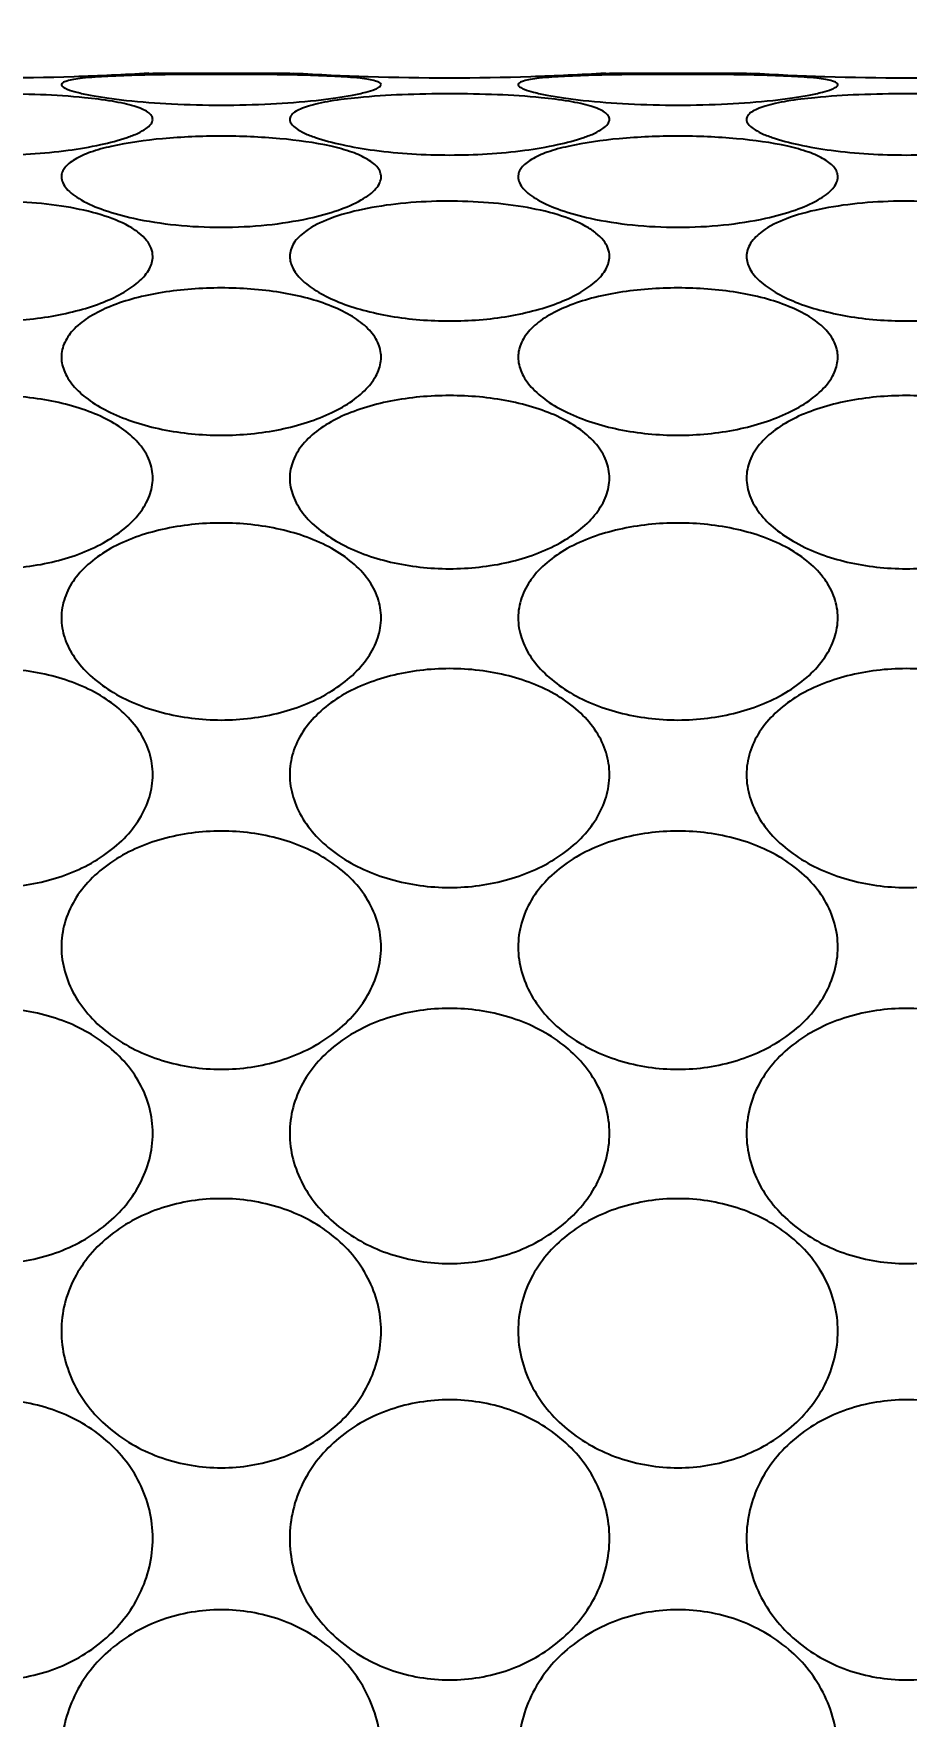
# Model space of a CAD drawing. Header units: inches. Extents: x 50354 to 53215, y -7830 to -6529.
# Drawn here: x 50584.0658 to 50584.2765, y -6789.2466 to -6788.8405 of the extents above; entities that cross this region are included whole.
import ezdxf

# ---------------------------------------------------------------- set-up
doc = ezdxf.new("R2010")
doc.units = ezdxf.units.IN
doc.header["$MEASUREMENT"] = 0
doc.header["$PDMODE"] = 2
doc.layers.add('FUNITURE', color=7, linetype='Continuous', lineweight=15, true_color=0x7d7673)
doc.layers.add('XR_ID 1F_FUR$0$A-SANI-FIX', color=134, linetype='Continuous')
doc.styles.get("Standard").update_dxf_attribs({"font": 'ARLRDBD.TTF', "height": 3})
doc.dimstyles.get("Standard").update_dxf_attribs({"dimtxt": 3, "dimasz": 4, "dimexe": 0, "dimexo": 0, "dimgap": 0, "dimtad": 0, "dimdec": 1, "dimzin": 3, "dimdsep": 46, "dimlunit": 4, "dimtxsty": 'Standard', "dimblk": 'OBLIQUE', "dimcen": 0, "dimclrd": 69, "dimclre": 251, "dimclrt": 7, "dimadec": 0, "dimazin": 0, "dimtfac": 0.65, "dimtdec": 1, "dimtofl": 0, "dimtmove": 0, "dimatfit": 3, "dimldrblk": 'OPEN30', "dimfxl": 1, "dimfrac": 1, "dimtolj": 1, "dimtzin": 0, "dimlwd": 15, "dimlwe": 5, "dimarcsym": 1})

# ---------------------------------------------------------------- blocks, each defined once
blk = doc.blocks.new('XR_ID 1F_FUR$0$XR_1F FURN$0$A$C698E198A')
at = {"linetype": 'Continuous'}
for p, q in [((-12.998, -17.635), (-13, -17.66)), ((-13, -17.66), (-13, -18.5)), ((-13, -18.5), (-12.998, -18.525)), ((-12.998, -20.435), (-13, -20.46)), ((-13, -20.46), (-13, -21.3)), ((-13, -21.3), (-12.998, -21.325))]:
    blk.add_line(p, q, dxfattribs=at)
for centre, radius, start, end in [((-28.273, -16.68), 15.304, 358.1361, 1.8696), ((-28.314, -16.679), 15.345, 356.4273, 358.1366), ((-28.325, -19.482), 15.357, 1.8698, 3.572), ((-28.273, -19.48), 15.304, 358.1361, 1.8696), ((-28.314, -19.479), 15.345, 356.4273, 358.1366), ((-28.325, -22.282), 15.357, 1.8698, 3.572), ((-28.273, -22.28), 15.304, 358.1361, 1.8696)]:
    blk.add_arc(centre, radius, start, end, dxfattribs=at)
for points, knots in [([(-11.876, -15.7), (-11.85, -15.7), (-11.792, -15.718), (-11.718, -15.783), (-11.65, -15.88), (-11.591, -16.006), (-11.543, -16.154), (-11.494, -16.38), (-11.471, -16.68), (-11.494, -16.98), (-11.543, -17.206), (-11.591, -17.354), (-11.65, -17.48), (-11.718, -17.577), (-11.792, -17.642), (-11.85, -17.66), (-11.876, -17.66)], [0, 0, 0, 0, 0.034965, 0.077478, 0.129946, 0.191999, 0.262052, 0.338123, 0.499998, 0.661873, 0.737945, 0.808, 0.870054, 0.922523, 0.965035, 1, 1, 1, 1]), ([(-10.517, -17.66), (-10.553, -17.66), (-10.629, -17.645), (-10.731, -17.581), (-10.819, -17.482), (-10.893, -17.356), (-10.95, -17.206), (-11.007, -16.981), (-11.033, -16.68), (-11.007, -16.379), (-10.95, -16.154), (-10.893, -16.004), (-10.819, -15.878), (-10.731, -15.779), (-10.629, -15.715), (-10.553, -15.7), (-10.517, -15.7)], [0, 0, 0, 0, 0.045372, 0.093928, 0.148271, 0.20922, 0.276239, 0.348114, 0.500002, 0.65189, 0.723764, 0.790783, 0.851731, 0.906073, 0.954628, 1, 1, 1, 1]), ([(-10.517, -15.7), (-10.48, -15.7), (-10.402, -15.716), (-10.295, -15.779), (-10.199, -15.877), (-10.084, -16.052), (-9.987, -16.323), (-9.948, -16.679), (-9.987, -17.036), (-10.083, -17.308), (-10.198, -17.483), (-10.295, -17.581), (-10.402, -17.644), (-10.48, -17.66), (-10.517, -17.66)], [0, 0, 0, 0, 0.045325, 0.094979, 0.15068, 0.212543, 0.350671, 0.499755, 0.648875, 0.787118, 0.849076, 0.904873, 0.954631, 1, 1, 1, 1]), ([(-8.699, -17.66), (-8.744, -17.66), (-8.838, -17.646), (-8.967, -17.583), (-9.082, -17.485), (-9.213, -17.312), (-9.321, -17.038), (-9.363, -16.68), (-9.321, -16.322), (-9.213, -16.048), (-9.082, -15.875), (-8.967, -15.777), (-8.838, -15.714), (-8.744, -15.7), (-8.699, -15.7)], [0, 0, 0, 0, 0.053016, 0.107462, 0.164933, 0.226177, 0.358763, 0.499998, 0.641234, 0.773822, 0.835067, 0.892538, 0.946984, 1, 1, 1, 1]), ([(-8.699, -15.7), (-8.652, -15.7), (-8.557, -15.715), (-8.423, -15.777), (-8.302, -15.874), (-8.16, -16.047), (-8.039, -16.319), (-7.991, -16.68), (-8.039, -17.041), (-8.16, -17.313), (-8.302, -17.486), (-8.423, -17.583), (-8.557, -17.645), (-8.652, -17.66), (-8.699, -17.66)], [0, 0, 0, 0, 0.05273, 0.107892, 0.166442, 0.228535, 0.360979, 0.499998, 0.639018, 0.771464, 0.833558, 0.892108, 0.947271, 1, 1, 1, 1]), ([(-6.5, -17.66), (-6.553, -17.66), (-6.661, -17.646), (-6.812, -17.585), (-6.947, -17.487), (-7.101, -17.316), (-7.232, -17.043), (-7.283, -16.68), (-7.232, -16.317), (-7.101, -16.044), (-6.947, -15.873), (-6.812, -15.775), (-6.661, -15.714), (-6.553, -15.7), (-6.5, -15.7)], [0, 0, 0, 0, 0.05807, 0.116648, 0.176553, 0.238282, 0.366741, 0.499998, 0.633256, 0.761717, 0.823447, 0.883352, 0.94193, 1, 1, 1, 1]), ([(-6.5, -15.7), (-6.446, -15.7), (-6.338, -15.714), (-6.129, -15.797), (-5.906, -15.993), (-5.74, -16.315), (-5.683, -16.68), (-5.74, -17.045), (-5.906, -17.367), (-6.129, -17.563), (-6.338, -17.646), (-6.446, -17.66), (-6.5, -17.66)], [0, 0, 0, 0, 0.057826, 0.116908, 0.239465, 0.368128, 0.499999, 0.631869, 0.760534, 0.883092, 0.942174, 1, 1, 1, 1]), ([(-4.017, -17.66), (-4.076, -17.66), (-4.193, -17.646), (-4.36, -17.585), (-4.509, -17.488), (-4.68, -17.319), (-4.827, -17.047), (-4.886, -16.68), (-4.827, -16.313), (-4.68, -16.041), (-4.509, -15.872), (-4.36, -15.775), (-4.193, -15.714), (-4.076, -15.7), (-4.017, -15.7)], [0, 0, 0, 0, 0.06109, 0.122284, 0.183848, 0.246049, 0.372017, 0.500002, 0.627987, 0.753954, 0.816155, 0.877717, 0.93891, 1, 1, 1, 1]), ([(-4.017, -15.7), (-3.959, -15.7), (-3.84, -15.714), (-3.615, -15.795), (-3.373, -15.988), (-3.191, -16.312), (-3.128, -16.68), (-3.191, -17.048), (-3.373, -17.372), (-3.615, -17.565), (-3.84, -17.646), (-3.959, -17.66), (-4.017, -17.66)], [0, 0, 0, 0, 0.060936, 0.122432, 0.246563, 0.37277, 0.500002, 0.627234, 0.753441, 0.87757, 0.939065, 1, 1, 1, 1]), ([(-12.605, -15.857), (-12.587, -15.91), (-12.556, -16.03), (-12.51, -16.304), (-12.489, -16.68), (-12.51, -17.056), (-12.556, -17.33), (-12.587, -17.45), (-12.605, -17.503)], [0, 0, 0, 0, 0.100368, 0.222072, 0.499986, 0.777907, 0.899621, 1, 1, 1, 1]), ([(-12.06, -17.515), (-12.09, -17.461), (-12.139, -17.334), (-12.185, -17.123), (-12.211, -16.884), (-12.218, -16.633), (-12.204, -16.384), (-12.17, -16.154), (-12.117, -15.956), (-12.062, -15.841), (-12.029, -15.796)], [0, 0, 0, 0, 0.10395, 0.228487, 0.366625, 0.510839, 0.653655, 0.787569, 0.905128, 1, 1, 1, 1]), ([(-12.849, -17.242), (-12.858, -17.152), (-12.869, -16.965), (-12.875, -16.681), (-12.869, -16.396), (-12.858, -16.209), (-12.849, -16.119)], [0, 0, 0, 0, 0.239734, 0.499899, 0.760114, 1, 1, 1, 1]), ([(-12.968, -17.229), (-12.966, -17.211), (-12.962, -17.179), (-12.954, -17.142), (-12.947, -17.12), (-12.941, -17.108), (-12.934, -17.1), (-12.929, -17.1)], [0, 0, 0, 0, 0.401908, 0.701539, 0.811757, 0.896092, 1, 1, 1, 1]), ([(-12.929, -17.1), (-12.923, -17.1), (-12.911, -17.113), (-12.905, -17.127), (-12.901, -17.136)], [0, 0, 0, 0, 0.347255, 1, 1, 1, 1]), ([(-12.55, -17.406), (-12.541, -17.363), (-12.52, -17.286), (-12.483, -17.199), (-12.448, -17.147), (-12.422, -17.121), (-12.394, -17.104), (-12.373, -17.1), (-12.364, -17.1)], [0, 0, 0, 0, 0.349245, 0.630114, 0.743606, 0.840326, 0.923707, 1, 1, 1, 1]), ([(-12.364, -17.1), (-12.352, -17.1), (-12.325, -17.107), (-12.288, -17.132), (-12.253, -17.171), (-12.205, -17.247), (-12.153, -17.371), (-12.123, -17.481), (-12.11, -17.542)], [0, 0, 0, 0, 0.068375, 0.148578, 0.246055, 0.362615, 0.650483, 1, 1, 1, 1]), ([(-11.258, -19.06), (-11.289, -19.06), (-11.355, -19.044), (-11.441, -18.979), (-11.514, -18.881), (-11.575, -18.754), (-11.623, -18.606), (-11.67, -18.38), (-11.691, -18.08), (-11.67, -17.78), (-11.623, -17.554), (-11.575, -17.406), (-11.514, -17.279), (-11.441, -17.181), (-11.355, -17.116), (-11.289, -17.1), (-11.258, -17.1)], [0, 0, 0, 0, 0.040443, 0.085413, 0.13809, 0.199102, 0.267542, 0.341798, 0.500002, 0.658205, 0.73246, 0.800899, 0.86191, 0.914587, 0.959557, 1, 1, 1, 1]), ([(-11.258, -17.1), (-11.227, -17.1), (-11.158, -17.117), (-11.067, -17.181), (-10.984, -17.279), (-10.913, -17.405), (-10.855, -17.554), (-10.797, -17.779), (-10.768, -18.08), (-10.797, -18.381), (-10.855, -18.606), (-10.913, -18.755), (-10.984, -18.881), (-11.067, -18.979), (-11.158, -19.043), (-11.227, -19.06), (-11.258, -19.06)], [0, 0, 0, 0, 0.040538, 0.086791, 0.140875, 0.202752, 0.271258, 0.3448, 0.500002, 0.655203, 0.728744, 0.797249, 0.859124, 0.913209, 0.959461, 1, 1, 1, 1]), ([(-9.661, -19.06), (-9.702, -19.06), (-9.787, -19.045), (-9.903, -18.982), (-10.005, -18.884), (-10.123, -18.709), (-10.217, -18.436), (-10.254, -18.08), (-10.217, -17.724), (-10.123, -17.451), (-10.005, -17.276), (-9.903, -17.178), (-9.787, -17.115), (-9.702, -17.1), (-9.661, -17.1)], [0, 0, 0, 0, 0.049573, 0.101307, 0.157294, 0.218355, 0.353731, 0.500001, 0.646272, 0.781646, 0.842706, 0.898693, 0.950427, 1, 1, 1, 1]), ([(-9.661, -17.1), (-9.619, -17.1), (-9.532, -17.115), (-9.411, -17.178), (-9.301, -17.276), (-9.172, -17.449), (-9.063, -17.721), (-9.019, -18.08), (-9.063, -18.439), (-9.172, -18.711), (-9.301, -18.884), (-9.411, -18.982), (-9.532, -19.045), (-9.619, -19.06), (-9.661, -19.06)], [0, 0, 0, 0, 0.049365, 0.101995, 0.159209, 0.221173, 0.356257, 0.500001, 0.643746, 0.778828, 0.840791, 0.898004, 0.950635, 1, 1, 1, 1]), ([(-7.641, -19.06), (-7.691, -19.06), (-7.792, -19.046), (-7.933, -18.984), (-8.059, -18.886), (-8.202, -18.714), (-8.322, -18.441), (-8.369, -18.08), (-8.322, -17.719), (-8.202, -17.446), (-8.059, -17.274), (-7.933, -17.176), (-7.792, -17.114), (-7.691, -17.1), (-7.641, -17.1)], [0, 0, 0, 0, 0.055824, 0.112542, 0.171326, 0.232805, 0.363103, 0.500001, 0.6369, 0.767196, 0.828674, 0.887458, 0.944176, 1, 1, 1, 1]), ([(-7.641, -17.1), (-7.591, -17.1), (-7.489, -17.115), (-7.344, -17.176), (-7.212, -17.273), (-7.059, -17.445), (-6.928, -17.717), (-6.875, -18.08), (-6.928, -18.443), (-7.059, -18.715), (-7.212, -18.887), (-7.344, -18.984), (-7.489, -19.045), (-7.591, -19.06), (-7.641, -19.06)], [0, 0, 0, 0, 0.055502, 0.11278, 0.172484, 0.234728, 0.364992, 0.500001, 0.63501, 0.765272, 0.827515, 0.887219, 0.944497, 1, 1, 1, 1]), ([(-5.288, -19.06), (-5.344, -19.06), (-5.457, -19.046), (-5.616, -18.985), (-5.76, -18.888), (-5.923, -18.718), (-6.063, -18.445), (-6.118, -18.08), (-6.063, -17.715), (-5.923, -17.442), (-5.76, -17.272), (-5.616, -17.175), (-5.457, -17.114), (-5.344, -17.1), (-5.288, -17.1)], [0, 0, 0, 0, 0.059816, 0.11987, 0.180701, 0.242673, 0.369706, 0.500001, 0.630296, 0.757328, 0.819299, 0.880129, 0.940184, 1, 1, 1, 1]), ([(-5.288, -17.1), (-5.231, -17.1), (-5.117, -17.114), (-4.899, -17.196), (-4.665, -17.39), (-4.49, -17.713), (-4.43, -18.08), (-4.49, -18.447), (-4.665, -18.77), (-4.899, -18.964), (-5.117, -19.046), (-5.231, -19.06), (-5.288, -19.06)], [0, 0, 0, 0, 0.059605, 0.120053, 0.243502, 0.370771, 0.500001, 0.629231, 0.756498, 0.879946, 0.940395, 1, 1, 1, 1]), ([(-2.703, -19.06), (-2.763, -19.06), (-2.884, -19.046), (-3.055, -18.985), (-3.21, -18.889), (-3.385, -18.72), (-3.538, -18.448), (-3.6, -18.08), (-3.538, -17.712), (-3.385, -17.44), (-3.21, -17.271), (-3.055, -17.175), (-2.884, -17.114), (-2.763, -17.1), (-2.703, -17.1)], [0, 0, 0, 0, 0.061998, 0.123968, 0.186064, 0.248436, 0.373682, 0.500001, 0.62632, 0.751564, 0.813936, 0.876031, 0.938002, 1, 1, 1, 1]), ([(-12.901, -17.136), (-12.894, -17.155), (-12.88, -17.201), (-12.863, -17.282), (-12.846, -17.384), (-12.826, -17.55), (-12.808, -17.784), (-12.801, -18.08), (-12.808, -18.376), (-12.826, -18.61), (-12.846, -18.776), (-12.863, -18.878), (-12.88, -18.959), (-12.894, -19.005), (-12.901, -19.024)], [0, 0, 0, 0, 0.031746, 0.075753, 0.130448, 0.194012, 0.34024, 0.500003, 0.659766, 0.805992, 0.869554, 0.924248, 0.968254, 1, 1, 1, 1]), ([(-12.987, -17.581), (-12.985, -17.515), (-12.981, -17.398), (-12.974, -17.281), (-12.968, -17.229)], [0, 0, 0, 0, 0.560169, 1, 1, 1, 1]), ([(-12.716, -17.66), (-12.724, -17.66), (-12.742, -17.653), (-12.763, -17.628), (-12.782, -17.592), (-12.799, -17.542), (-12.814, -17.481), (-12.834, -17.38), (-12.843, -17.299), (-12.849, -17.242)], [0, 0, 0, 0, 0.051938, 0.118849, 0.208602, 0.323036, 0.461504, 0.622134, 1, 1, 1, 1]), ([(-12.551, -18.754), (-12.574, -18.651), (-12.604, -18.426), (-12.618, -18.08), (-12.604, -17.734), (-12.574, -17.509), (-12.55, -17.406)], [0, 0, 0, 0, 0.23461, 0.500046, 0.765459, 1, 1, 1, 1]), ([(-12.605, -17.503), (-12.613, -17.525), (-12.628, -17.566), (-12.656, -17.616), (-12.683, -17.649), (-12.706, -17.66), (-12.716, -17.66)], [0, 0, 0, 0, 0.360851, 0.644967, 0.852372, 1, 1, 1, 1]), ([(-11.876, -17.66), (-11.893, -17.66), (-11.929, -17.653), (-11.978, -17.623), (-12.023, -17.575), (-12.048, -17.537), (-12.06, -17.515)], [0, 0, 0, 0, 0.208603, 0.43564, 0.69689, 1, 1, 1, 1]), ([(-12.987, -18.578), (-12.991, -18.412), (-12.993, -18.079), (-12.991, -17.747), (-12.987, -17.581)], [0, 0, 0, 0, 0.500087, 1, 1, 1, 1]), ([(-12.11, -17.542), (-12.091, -17.627), (-12.064, -17.806), (-12.05, -18.08), (-12.064, -18.354), (-12.091, -18.533), (-12.11, -18.618)], [0, 0, 0, 0, 0.241927, 0.499987, 0.758053, 1, 1, 1, 1]), ([(-12.849, -18.919), (-12.844, -18.862), (-12.834, -18.781), (-12.815, -18.679), (-12.799, -18.618), (-12.782, -18.569), (-12.763, -18.532), (-12.742, -18.507), (-12.724, -18.5), (-12.716, -18.5)], [0, 0, 0, 0, 0.377864, 0.538515, 0.677008, 0.791463, 0.881221, 0.94811, 1, 1, 1, 1]), ([(-12.716, -18.5), (-12.706, -18.5), (-12.683, -18.511), (-12.656, -18.544), (-12.628, -18.594), (-12.613, -18.635), (-12.605, -18.657)], [0, 0, 0, 0, 0.147642, 0.355049, 0.63916, 1, 1, 1, 1]), ([(-12.029, -18.596), (-12.009, -18.569), (-11.975, -18.532), (-11.918, -18.505), (-11.89, -18.5), (-11.876, -18.5)], [0, 0, 0, 0, 0.546591, 0.779569, 1, 1, 1, 1]), ([(-11.876, -18.5), (-11.85, -18.5), (-11.792, -18.518), (-11.718, -18.583), (-11.65, -18.68), (-11.591, -18.806), (-11.543, -18.954), (-11.494, -19.18), (-11.471, -19.48), (-11.494, -19.78), (-11.543, -20.006), (-11.591, -20.154), (-11.65, -20.28), (-11.718, -20.377), (-11.792, -20.442), (-11.85, -20.46), (-11.876, -20.46)], [0, 0, 0, 0, 0.034965, 0.077478, 0.129946, 0.191999, 0.262052, 0.338123, 0.499998, 0.661873, 0.737945, 0.808, 0.870054, 0.922523, 0.965035, 1, 1, 1, 1]), ([(-10.517, -20.46), (-10.553, -20.46), (-10.629, -20.445), (-10.731, -20.381), (-10.819, -20.282), (-10.893, -20.156), (-10.95, -20.006), (-11.007, -19.781), (-11.033, -19.48), (-11.007, -19.179), (-10.95, -18.954), (-10.893, -18.804), (-10.819, -18.678), (-10.731, -18.579), (-10.629, -18.515), (-10.553, -18.5), (-10.517, -18.5)], [0, 0, 0, 0, 0.045372, 0.093928, 0.148271, 0.20922, 0.276239, 0.348114, 0.500002, 0.65189, 0.723764, 0.790783, 0.851731, 0.906073, 0.954628, 1, 1, 1, 1]), ([(-10.517, -18.5), (-10.48, -18.5), (-10.402, -18.516), (-10.295, -18.579), (-10.199, -18.677), (-10.084, -18.852), (-9.987, -19.123), (-9.948, -19.479), (-9.987, -19.836), (-10.083, -20.108), (-10.198, -20.283), (-10.295, -20.381), (-10.402, -20.444), (-10.48, -20.46), (-10.517, -20.46)], [0, 0, 0, 0, 0.045325, 0.094979, 0.15068, 0.212543, 0.350671, 0.499755, 0.648875, 0.787118, 0.849076, 0.904873, 0.954631, 1, 1, 1, 1]), ([(-8.699, -20.46), (-8.744, -20.46), (-8.838, -20.446), (-8.967, -20.383), (-9.082, -20.285), (-9.213, -20.112), (-9.321, -19.838), (-9.363, -19.48), (-9.321, -19.122), (-9.213, -18.848), (-9.082, -18.675), (-8.967, -18.577), (-8.838, -18.514), (-8.744, -18.5), (-8.699, -18.5)], [0, 0, 0, 0, 0.053016, 0.107462, 0.164933, 0.226177, 0.358763, 0.499998, 0.641234, 0.773822, 0.835067, 0.892538, 0.946984, 1, 1, 1, 1]), ([(-8.699, -18.5), (-8.652, -18.5), (-8.557, -18.515), (-8.423, -18.577), (-8.302, -18.674), (-8.16, -18.847), (-8.039, -19.119), (-7.991, -19.48), (-8.039, -19.841), (-8.16, -20.113), (-8.302, -20.286), (-8.423, -20.383), (-8.557, -20.445), (-8.652, -20.46), (-8.699, -20.46)], [0, 0, 0, 0, 0.05273, 0.107892, 0.166442, 0.228535, 0.360979, 0.499998, 0.639018, 0.771464, 0.833558, 0.892108, 0.947271, 1, 1, 1, 1]), ([(-6.5, -20.46), (-6.553, -20.46), (-6.661, -20.446), (-6.812, -20.385), (-6.947, -20.287), (-7.101, -20.116), (-7.232, -19.843), (-7.283, -19.48), (-7.232, -19.117), (-7.101, -18.844), (-6.947, -18.673), (-6.812, -18.575), (-6.661, -18.514), (-6.553, -18.5), (-6.5, -18.5)], [0, 0, 0, 0, 0.05807, 0.116648, 0.176553, 0.238282, 0.366741, 0.499998, 0.633256, 0.761717, 0.823447, 0.883352, 0.94193, 1, 1, 1, 1]), ([(-6.5, -18.5), (-6.446, -18.5), (-6.338, -18.514), (-6.129, -18.597), (-5.906, -18.793), (-5.74, -19.115), (-5.683, -19.48), (-5.74, -19.845), (-5.906, -20.167), (-6.129, -20.363), (-6.338, -20.446), (-6.446, -20.46), (-6.5, -20.46)], [0, 0, 0, 0, 0.057826, 0.116908, 0.239465, 0.368128, 0.499999, 0.631869, 0.760534, 0.883092, 0.942174, 1, 1, 1, 1]), ([(-4.017, -20.46), (-4.076, -20.46), (-4.193, -20.446), (-4.36, -20.385), (-4.509, -20.288), (-4.68, -20.119), (-4.827, -19.847), (-4.886, -19.48), (-4.827, -19.113), (-4.68, -18.841), (-4.509, -18.672), (-4.36, -18.575), (-4.193, -18.514), (-4.076, -18.5), (-4.017, -18.5)], [0, 0, 0, 0, 0.06109, 0.122284, 0.183848, 0.246049, 0.372017, 0.500002, 0.627987, 0.753954, 0.816155, 0.877717, 0.93891, 1, 1, 1, 1]), ([(-4.017, -18.5), (-3.959, -18.5), (-3.84, -18.514), (-3.615, -18.595), (-3.373, -18.788), (-3.191, -19.112), (-3.128, -19.48), (-3.191, -19.848), (-3.373, -20.172), (-3.615, -20.365), (-3.84, -20.446), (-3.959, -20.46), (-4.017, -20.46)], [0, 0, 0, 0, 0.060936, 0.122432, 0.246563, 0.37277, 0.500002, 0.627234, 0.753441, 0.87757, 0.939065, 1, 1, 1, 1]), ([(-12.968, -18.931), (-12.974, -18.879), (-12.981, -18.762), (-12.985, -18.644), (-12.987, -18.578)], [0, 0, 0, 0, 0.43969, 1, 1, 1, 1]), ([(-12.605, -18.657), (-12.587, -18.71), (-12.556, -18.83), (-12.51, -19.104), (-12.489, -19.48), (-12.51, -19.856), (-12.556, -20.13), (-12.587, -20.25), (-12.605, -20.303)], [0, 0, 0, 0, 0.100368, 0.222072, 0.499986, 0.777907, 0.899621, 1, 1, 1, 1]), ([(-12.11, -18.618), (-12.123, -18.679), (-12.153, -18.789), (-12.205, -18.913), (-12.253, -18.989), (-12.288, -19.028), (-12.325, -19.053), (-12.352, -19.06), (-12.364, -19.06)], [0, 0, 0, 0, 0.349516, 0.637392, 0.753955, 0.851433, 0.931632, 1, 1, 1, 1]), ([(-12.06, -20.315), (-12.09, -20.261), (-12.139, -20.134), (-12.185, -19.923), (-12.211, -19.684), (-12.218, -19.433), (-12.204, -19.184), (-12.17, -18.954), (-12.117, -18.756), (-12.062, -18.641), (-12.029, -18.596)], [0, 0, 0, 0, 0.10395, 0.228487, 0.366625, 0.510839, 0.653655, 0.787569, 0.905128, 1, 1, 1, 1]), ([(-12.364, -19.06), (-12.373, -19.06), (-12.394, -19.056), (-12.422, -19.039), (-12.448, -19.013), (-12.483, -18.961), (-12.52, -18.874), (-12.541, -18.797), (-12.551, -18.754)], [0, 0, 0, 0, 0.076266, 0.159626, 0.256338, 0.369832, 0.650724, 1, 1, 1, 1]), ([(-12.929, -19.06), (-12.934, -19.06), (-12.941, -19.052), (-12.947, -19.04), (-12.954, -19.018), (-12.961, -18.981), (-12.966, -18.949), (-12.968, -18.931)], [0, 0, 0, 0, 0.10394, 0.188277, 0.298492, 0.598106, 1, 1, 1, 1]), ([(-12.849, -20.042), (-12.858, -19.952), (-12.869, -19.765), (-12.875, -19.481), (-12.869, -19.196), (-12.858, -19.009), (-12.849, -18.919)], [0, 0, 0, 0, 0.239734, 0.499899, 0.760114, 1, 1, 1, 1]), ([(-12.901, -19.024), (-12.905, -19.033), (-12.911, -19.047), (-12.923, -19.06), (-12.929, -19.06)], [0, 0, 0, 0, 0.65274, 1, 1, 1, 1]), ([(-12.968, -20.029), (-12.966, -20.011), (-12.962, -19.979), (-12.954, -19.942), (-12.947, -19.92), (-12.941, -19.908), (-12.934, -19.9), (-12.929, -19.9)], [0, 0, 0, 0, 0.401908, 0.701539, 0.811757, 0.896092, 1, 1, 1, 1]), ([(-12.929, -19.9), (-12.923, -19.9), (-12.911, -19.913), (-12.905, -19.927), (-12.901, -19.936)], [0, 0, 0, 0, 0.347255, 1, 1, 1, 1]), ([(-12.55, -20.206), (-12.541, -20.163), (-12.52, -20.086), (-12.483, -19.999), (-12.448, -19.947), (-12.422, -19.921), (-12.394, -19.904), (-12.373, -19.9), (-12.364, -19.9)], [0, 0, 0, 0, 0.349245, 0.630114, 0.743606, 0.840326, 0.923707, 1, 1, 1, 1]), ([(-12.364, -19.9), (-12.352, -19.9), (-12.325, -19.907), (-12.288, -19.932), (-12.253, -19.971), (-12.205, -20.047), (-12.153, -20.171), (-12.123, -20.281), (-12.11, -20.342)], [0, 0, 0, 0, 0.068375, 0.148578, 0.246055, 0.362615, 0.650483, 1, 1, 1, 1]), ([(-11.258, -21.86), (-11.289, -21.86), (-11.355, -21.844), (-11.441, -21.779), (-11.514, -21.681), (-11.575, -21.554), (-11.623, -21.406), (-11.67, -21.18), (-11.691, -20.88), (-11.67, -20.58), (-11.623, -20.354), (-11.575, -20.206), (-11.514, -20.079), (-11.441, -19.981), (-11.355, -19.916), (-11.289, -19.9), (-11.258, -19.9)], [0, 0, 0, 0, 0.040443, 0.085413, 0.13809, 0.199102, 0.267542, 0.341798, 0.500002, 0.658205, 0.73246, 0.800899, 0.86191, 0.914587, 0.959557, 1, 1, 1, 1]), ([(-11.258, -19.9), (-11.227, -19.9), (-11.158, -19.917), (-11.067, -19.981), (-10.984, -20.079), (-10.913, -20.205), (-10.855, -20.354), (-10.797, -20.579), (-10.768, -20.88), (-10.797, -21.181), (-10.855, -21.406), (-10.913, -21.555), (-10.984, -21.681), (-11.067, -21.779), (-11.158, -21.843), (-11.227, -21.86), (-11.258, -21.86)], [0, 0, 0, 0, 0.040538, 0.086791, 0.140875, 0.202752, 0.271258, 0.3448, 0.500002, 0.655203, 0.728744, 0.797249, 0.859124, 0.913209, 0.959461, 1, 1, 1, 1]), ([(-9.661, -21.86), (-9.702, -21.86), (-9.787, -21.845), (-9.903, -21.782), (-10.005, -21.684), (-10.123, -21.509), (-10.217, -21.236), (-10.254, -20.88), (-10.217, -20.524), (-10.123, -20.251), (-10.005, -20.076), (-9.903, -19.978), (-9.787, -19.915), (-9.702, -19.9), (-9.661, -19.9)], [0, 0, 0, 0, 0.049573, 0.101307, 0.157294, 0.218355, 0.353731, 0.500001, 0.646272, 0.781646, 0.842706, 0.898693, 0.950427, 1, 1, 1, 1]), ([(-9.661, -19.9), (-9.619, -19.9), (-9.532, -19.915), (-9.411, -19.978), (-9.301, -20.076), (-9.172, -20.249), (-9.063, -20.521), (-9.019, -20.88), (-9.063, -21.239), (-9.172, -21.511), (-9.301, -21.684), (-9.411, -21.782), (-9.532, -21.845), (-9.619, -21.86), (-9.661, -21.86)], [0, 0, 0, 0, 0.049365, 0.101995, 0.159209, 0.221173, 0.356257, 0.500001, 0.643746, 0.778828, 0.840791, 0.898004, 0.950635, 1, 1, 1, 1]), ([(-7.641, -21.86), (-7.691, -21.86), (-7.792, -21.846), (-7.933, -21.784), (-8.059, -21.686), (-8.202, -21.514), (-8.322, -21.241), (-8.369, -20.88), (-8.322, -20.519), (-8.202, -20.246), (-8.059, -20.074), (-7.933, -19.976), (-7.792, -19.914), (-7.691, -19.9), (-7.641, -19.9)], [0, 0, 0, 0, 0.055824, 0.112542, 0.171326, 0.232805, 0.363103, 0.500001, 0.6369, 0.767196, 0.828674, 0.887458, 0.944176, 1, 1, 1, 1]), ([(-7.641, -19.9), (-7.591, -19.9), (-7.489, -19.915), (-7.344, -19.976), (-7.212, -20.073), (-7.059, -20.245), (-6.928, -20.517), (-6.875, -20.88), (-6.928, -21.243), (-7.059, -21.515), (-7.212, -21.687), (-7.344, -21.784), (-7.489, -21.845), (-7.591, -21.86), (-7.641, -21.86)], [0, 0, 0, 0, 0.055502, 0.11278, 0.172484, 0.234728, 0.364992, 0.500001, 0.63501, 0.765272, 0.827515, 0.887219, 0.944497, 1, 1, 1, 1]), ([(-5.288, -21.86), (-5.344, -21.86), (-5.457, -21.846), (-5.616, -21.785), (-5.76, -21.688), (-5.923, -21.518), (-6.063, -21.245), (-6.118, -20.88), (-6.063, -20.515), (-5.923, -20.242), (-5.76, -20.072), (-5.616, -19.975), (-5.457, -19.914), (-5.344, -19.9), (-5.288, -19.9)], [0, 0, 0, 0, 0.059816, 0.11987, 0.180701, 0.242673, 0.369706, 0.500001, 0.630296, 0.757328, 0.819299, 0.880129, 0.940184, 1, 1, 1, 1]), ([(-5.288, -19.9), (-5.231, -19.9), (-5.117, -19.914), (-4.899, -19.996), (-4.665, -20.19), (-4.49, -20.513), (-4.43, -20.88), (-4.49, -21.247), (-4.665, -21.57), (-4.899, -21.764), (-5.117, -21.846), (-5.231, -21.86), (-5.288, -21.86)], [0, 0, 0, 0, 0.059605, 0.120053, 0.243502, 0.370771, 0.500001, 0.629231, 0.756498, 0.879946, 0.940395, 1, 1, 1, 1]), ([(-2.703, -21.86), (-2.763, -21.86), (-2.884, -21.846), (-3.055, -21.785), (-3.21, -21.689), (-3.385, -21.52), (-3.538, -21.248), (-3.6, -20.88), (-3.538, -20.512), (-3.385, -20.24), (-3.21, -20.071), (-3.055, -19.975), (-2.884, -19.914), (-2.763, -19.9), (-2.703, -19.9)], [0, 0, 0, 0, 0.061998, 0.123968, 0.186064, 0.248436, 0.373682, 0.500001, 0.62632, 0.751564, 0.813936, 0.876031, 0.938002, 1, 1, 1, 1]), ([(-12.901, -19.936), (-12.894, -19.955), (-12.88, -20.001), (-12.863, -20.082), (-12.846, -20.184), (-12.826, -20.35), (-12.808, -20.584), (-12.801, -20.88), (-12.808, -21.176), (-12.826, -21.41), (-12.846, -21.576), (-12.863, -21.678), (-12.88, -21.759), (-12.894, -21.805), (-12.901, -21.824)], [0, 0, 0, 0, 0.031746, 0.075753, 0.130448, 0.194012, 0.34024, 0.500003, 0.659766, 0.805992, 0.869554, 0.924248, 0.968254, 1, 1, 1, 1]), ([(-12.987, -20.381), (-12.985, -20.315), (-12.981, -20.198), (-12.974, -20.081), (-12.968, -20.029)], [0, 0, 0, 0, 0.560169, 1, 1, 1, 1]), ([(-12.716, -20.46), (-12.724, -20.46), (-12.742, -20.453), (-12.763, -20.428), (-12.782, -20.392), (-12.799, -20.342), (-12.814, -20.281), (-12.834, -20.18), (-12.843, -20.099), (-12.849, -20.042)], [0, 0, 0, 0, 0.051938, 0.118849, 0.208602, 0.323036, 0.461504, 0.622134, 1, 1, 1, 1]), ([(-12.551, -21.554), (-12.574, -21.451), (-12.604, -21.226), (-12.618, -20.88), (-12.604, -20.534), (-12.574, -20.309), (-12.55, -20.206)], [0, 0, 0, 0, 0.23461, 0.500046, 0.765459, 1, 1, 1, 1]), ([(-12.605, -20.303), (-12.613, -20.325), (-12.628, -20.366), (-12.656, -20.416), (-12.683, -20.449), (-12.706, -20.46), (-12.716, -20.46)], [0, 0, 0, 0, 0.360851, 0.644967, 0.852372, 1, 1, 1, 1]), ([(-11.876, -20.46), (-11.893, -20.46), (-11.929, -20.453), (-11.978, -20.423), (-12.023, -20.375), (-12.048, -20.337), (-12.06, -20.315)], [0, 0, 0, 0, 0.208603, 0.43564, 0.69689, 1, 1, 1, 1]), ([(-12.987, -21.378), (-12.991, -21.212), (-12.993, -20.879), (-12.991, -20.547), (-12.987, -20.381)], [0, 0, 0, 0, 0.500087, 1, 1, 1, 1]), ([(-12.11, -20.342), (-12.091, -20.427), (-12.064, -20.606), (-12.05, -20.88), (-12.064, -21.154), (-12.091, -21.333), (-12.11, -21.418)], [0, 0, 0, 0, 0.241927, 0.499987, 0.758053, 1, 1, 1, 1]), ([(-12.849, -21.719), (-12.844, -21.662), (-12.834, -21.581), (-12.815, -21.479), (-12.799, -21.418), (-12.782, -21.369), (-12.763, -21.332), (-12.742, -21.307), (-12.724, -21.3), (-12.716, -21.3)], [0, 0, 0, 0, 0.377864, 0.538515, 0.677008, 0.791463, 0.881221, 0.94811, 1, 1, 1, 1]), ([(-12.716, -21.3), (-12.706, -21.3), (-12.683, -21.311), (-12.656, -21.344), (-12.628, -21.394), (-12.613, -21.435), (-12.605, -21.457)], [0, 0, 0, 0, 0.147642, 0.355049, 0.63916, 1, 1, 1, 1]), ([(-12.029, -21.396), (-12.009, -21.369), (-11.975, -21.332), (-11.918, -21.305), (-11.89, -21.3), (-11.876, -21.3)], [0, 0, 0, 0, 0.546591, 0.779569, 1, 1, 1, 1]), ([(-11.876, -21.3), (-11.85, -21.3), (-11.792, -21.318), (-11.718, -21.383), (-11.65, -21.48), (-11.591, -21.606), (-11.543, -21.754), (-11.494, -21.98), (-11.471, -22.28), (-11.494, -22.58), (-11.543, -22.806), (-11.591, -22.954), (-11.65, -23.08), (-11.718, -23.177), (-11.792, -23.242), (-11.85, -23.26), (-11.876, -23.26)], [0, 0, 0, 0, 0.034965, 0.077478, 0.129946, 0.191999, 0.262052, 0.338123, 0.499998, 0.661873, 0.737945, 0.808, 0.870054, 0.922523, 0.965035, 1, 1, 1, 1]), ([(-10.517, -23.26), (-10.553, -23.26), (-10.629, -23.245), (-10.731, -23.181), (-10.819, -23.082), (-10.893, -22.956), (-10.95, -22.806), (-11.007, -22.581), (-11.033, -22.28), (-11.007, -21.979), (-10.95, -21.754), (-10.893, -21.604), (-10.819, -21.478), (-10.731, -21.379), (-10.629, -21.315), (-10.553, -21.3), (-10.517, -21.3)], [0, 0, 0, 0, 0.045372, 0.093928, 0.148271, 0.20922, 0.276239, 0.348114, 0.500002, 0.65189, 0.723764, 0.790783, 0.851731, 0.906073, 0.954628, 1, 1, 1, 1]), ([(-10.517, -21.3), (-10.48, -21.3), (-10.402, -21.316), (-10.295, -21.379), (-10.199, -21.477), (-10.084, -21.652), (-9.987, -21.923), (-9.948, -22.279), (-9.987, -22.636), (-10.083, -22.908), (-10.198, -23.083), (-10.295, -23.181), (-10.402, -23.244), (-10.48, -23.26), (-10.517, -23.26)], [0, 0, 0, 0, 0.045325, 0.094979, 0.15068, 0.212543, 0.350671, 0.499755, 0.648875, 0.787118, 0.849076, 0.904873, 0.954631, 1, 1, 1, 1]), ([(-8.699, -23.26), (-8.744, -23.26), (-8.838, -23.246), (-8.967, -23.183), (-9.082, -23.085), (-9.213, -22.912), (-9.321, -22.638), (-9.363, -22.28), (-9.321, -21.922), (-9.213, -21.648), (-9.082, -21.475), (-8.967, -21.377), (-8.838, -21.314), (-8.744, -21.3), (-8.699, -21.3)], [0, 0, 0, 0, 0.053016, 0.107462, 0.164933, 0.226177, 0.358763, 0.499998, 0.641234, 0.773822, 0.835067, 0.892538, 0.946984, 1, 1, 1, 1]), ([(-8.699, -21.3), (-8.652, -21.3), (-8.557, -21.315), (-8.423, -21.377), (-8.302, -21.474), (-8.16, -21.647), (-8.039, -21.919), (-7.991, -22.28), (-8.039, -22.641), (-8.16, -22.913), (-8.302, -23.086), (-8.423, -23.183), (-8.557, -23.245), (-8.652, -23.26), (-8.699, -23.26)], [0, 0, 0, 0, 0.05273, 0.107892, 0.166442, 0.228535, 0.360979, 0.499998, 0.639018, 0.771464, 0.833558, 0.892108, 0.947271, 1, 1, 1, 1]), ([(-6.5, -23.26), (-6.553, -23.26), (-6.661, -23.246), (-6.812, -23.185), (-6.947, -23.087), (-7.101, -22.916), (-7.232, -22.643), (-7.283, -22.28), (-7.232, -21.917), (-7.101, -21.644), (-6.947, -21.473), (-6.812, -21.375), (-6.661, -21.314), (-6.553, -21.3), (-6.5, -21.3)], [0, 0, 0, 0, 0.05807, 0.116648, 0.176553, 0.238282, 0.366741, 0.499998, 0.633256, 0.761717, 0.823447, 0.883352, 0.94193, 1, 1, 1, 1]), ([(-6.5, -21.3), (-6.446, -21.3), (-6.338, -21.314), (-6.129, -21.397), (-5.906, -21.593), (-5.74, -21.915), (-5.683, -22.28), (-5.74, -22.645), (-5.906, -22.967), (-6.129, -23.163), (-6.338, -23.246), (-6.446, -23.26), (-6.5, -23.26)], [0, 0, 0, 0, 0.057826, 0.116908, 0.239465, 0.368128, 0.499999, 0.631869, 0.760534, 0.883092, 0.942174, 1, 1, 1, 1]), ([(-4.017, -23.26), (-4.076, -23.26), (-4.193, -23.246), (-4.36, -23.185), (-4.509, -23.088), (-4.68, -22.919), (-4.827, -22.647), (-4.886, -22.28), (-4.827, -21.913), (-4.68, -21.641), (-4.509, -21.472), (-4.36, -21.375), (-4.193, -21.314), (-4.076, -21.3), (-4.017, -21.3)], [0, 0, 0, 0, 0.06109, 0.122284, 0.183848, 0.246049, 0.372017, 0.500002, 0.627987, 0.753954, 0.816155, 0.877717, 0.93891, 1, 1, 1, 1]), ([(-4.017, -21.3), (-3.959, -21.3), (-3.84, -21.314), (-3.615, -21.395), (-3.373, -21.588), (-3.191, -21.912), (-3.128, -22.28), (-3.191, -22.648), (-3.373, -22.972), (-3.615, -23.165), (-3.84, -23.246), (-3.959, -23.26), (-4.017, -23.26)], [0, 0, 0, 0, 0.060936, 0.122432, 0.246563, 0.37277, 0.500002, 0.627234, 0.753441, 0.87757, 0.939065, 1, 1, 1, 1]), ([(-12.968, -21.731), (-12.974, -21.679), (-12.981, -21.562), (-12.985, -21.444), (-12.987, -21.378)], [0, 0, 0, 0, 0.43969, 1, 1, 1, 1]), ([(-12.11, -21.418), (-12.123, -21.479), (-12.153, -21.589), (-12.205, -21.713), (-12.253, -21.789), (-12.288, -21.828), (-12.325, -21.853), (-12.352, -21.86), (-12.364, -21.86)], [0, 0, 0, 0, 0.349516, 0.637392, 0.753955, 0.851433, 0.931632, 1, 1, 1, 1]), ([(-12.06, -23.115), (-12.09, -23.061), (-12.139, -22.934), (-12.185, -22.723), (-12.211, -22.484), (-12.218, -22.233), (-12.204, -21.984), (-12.17, -21.754), (-12.117, -21.556), (-12.062, -21.441), (-12.029, -21.396)], [0, 0, 0, 0, 0.10395, 0.228487, 0.366625, 0.510839, 0.653655, 0.787569, 0.905128, 1, 1, 1, 1]), ([(-12.605, -21.457), (-12.587, -21.51), (-12.556, -21.63), (-12.51, -21.904), (-12.489, -22.28), (-12.51, -22.656), (-12.556, -22.93), (-12.587, -23.05), (-12.605, -23.103)], [0, 0, 0, 0, 0.100368, 0.222072, 0.499986, 0.777907, 0.899621, 1, 1, 1, 1]), ([(-12.364, -21.86), (-12.373, -21.86), (-12.394, -21.856), (-12.422, -21.839), (-12.448, -21.813), (-12.483, -21.761), (-12.52, -21.674), (-12.541, -21.597), (-12.551, -21.554)], [0, 0, 0, 0, 0.076266, 0.159626, 0.256338, 0.369832, 0.650724, 1, 1, 1, 1]), ([(-12.929, -21.86), (-12.934, -21.86), (-12.941, -21.852), (-12.947, -21.84), (-12.954, -21.818), (-12.961, -21.781), (-12.966, -21.749), (-12.968, -21.731)], [0, 0, 0, 0, 0.10394, 0.188277, 0.298492, 0.598106, 1, 1, 1, 1]), ([(-12.849, -22.842), (-12.858, -22.752), (-12.869, -22.565), (-12.875, -22.281), (-12.869, -21.996), (-12.858, -21.809), (-12.849, -21.719)], [0, 0, 0, 0, 0.239734, 0.499899, 0.760114, 1, 1, 1, 1]), ([(-12.901, -21.824), (-12.905, -21.833), (-12.911, -21.847), (-12.923, -21.86), (-12.929, -21.86)], [0, 0, 0, 0, 0.65274, 1, 1, 1, 1])]:
    blk.add_open_spline(points, degree=3, knots=knots, dxfattribs=at)
blk = doc.blocks.new('_Oblique')
at = {"color": 0, "linetype": 'ByBlock', "lineweight": -2}
blk.add_line((-0.5, -0.5), (0.5, 0.5), dxfattribs=at)
blk = doc.blocks.new('*D167')
at = {"layer": 'Defpoints', "color": 0, "ltscale": 20, "transparency": 16777216}
for p in [(50583.39931, -6784.01013), (50587.13946, -6801.80013), (50600.31694, -6801.80013)]:
    blk.add_point(p, dxfattribs=at)
at = {"layer": 'FUNITURE', "color": 251, "lineweight": 5, "ltscale": 20, "transparency": 16777216}
for p, q in [((50583.39931, -6784.01013), (50600.31694, -6784.01013)), ((50587.13946, -6801.80013), (50600.31694, -6801.80013))]:
    blk.add_line(p, q, dxfattribs=at)
at = {"layer": 'FUNITURE', "color": 69, "lineweight": 15, "ltscale": 20, "transparency": 16777216}
for p, q in [((50600.31694, -6784.01013), (50600.31694, -6788.52988)), ((50600.31694, -6801.80013), (50600.31694, -6797.28038))]:
    blk.add_line(p, q, dxfattribs=at)
at = {"layer": 'FUNITURE', "color": 69, "lineweight": 15, "ltscale": 20, "transparency": 16777216, "xscale": 4, "yscale": 4, "zscale": 4}
for p, rotation in [((50600.31694, -6784.01013), 90), ((50600.31694, -6801.80013), 270)]:
    blk.add_blockref('_Oblique', p, dxfattribs=dict(at, rotation=rotation))
at = {"layer": 'FUNITURE', "color": 7, "ltscale": 20, "transparency": 16777216, "insert": (50600.31694, -6792.90513), "char_height": 3, "attachment_point": 5, "rotation": 90}
blk.add_mtext('\\A1;1\'-6"', dxfattribs=at)
blk = doc.blocks.new('_Open30')
at = {"color": 0, "linetype": 'ByBlock', "lineweight": -2}
for p, q in [((-1, 0.26795), (0, 0)), ((0, 0), (-1, -0.26795)), ((0, 0), (-1, 0))]:
    blk.add_line(p, q, dxfattribs=at)

msp = doc.modelspace()

# ---------------------------------------------------------------- block references
at = {"layer": 'XR_ID 1F_FUR$0$A-SANI-FIX', "lineweight": 30, "xscale": -0.0393700787, "yscale": 0.0393700787, "zscale": 0.0393700787, "rotation": 90}
msp.add_blockref('XR_ID 1F_FUR$0$XR_1F FURN$0$A$C698E198A', (50583.39931, -6789.36182), dxfattribs=at)

# ---------------------------------------------------------------- dimensions: what is measured, and where the dimension line sits
at = {"layer": 'FUNITURE', "ltscale": 20}
dim = msp.add_linear_dim(base=(50600.31694, -6801.80013), p1=(50583.39931, -6784.01013), p2=(50587.13946, -6801.80013), angle=90, dimstyle='Standard', dxfattribs=at)
dim.commit()
dim.dimension.update_dxf_attribs({"geometry": '*D167', "text_midpoint": (50600.31694, -6792.90513)})

doc.saveas('drawing.dxf')
